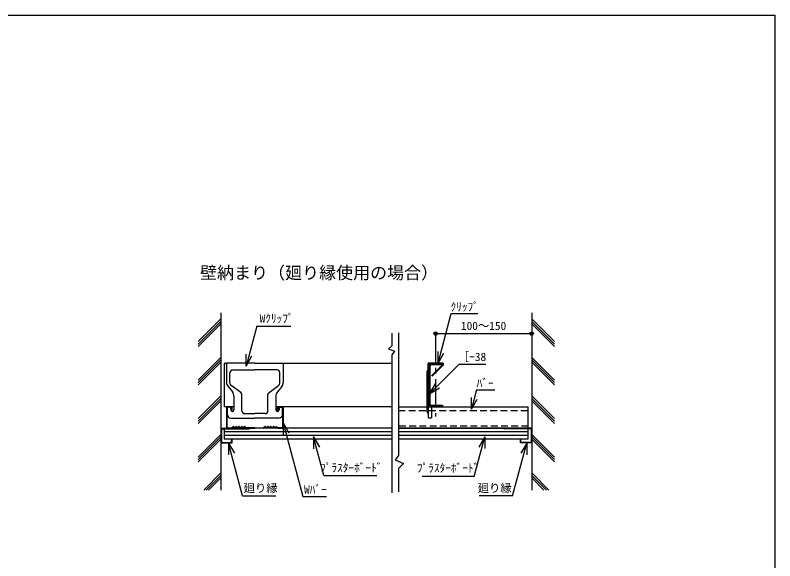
# Model space of a CAD drawing. Units: millimetres, scale not verified. Extents: x -688 to 687, y -487 to 475.
# Drawn here: x 17 to 687, y -6 to 475 of the extents above; entities that cross this region are included whole.
import ezdxf
from ezdxf.enums import TextEntityAlignment as Align

# ---------------------------------------------------------------- set-up
doc = ezdxf.new("R2010")
doc.units = ezdxf.units.MM
doc.header["$LTSCALE"] = 5
doc.header["$PDMODE"] = 32
doc.header["$PDSIZE"] = 3
for name, pattern in [('CHAIN1', [8, 5, -1, 1, -1]), ('DASHED1', [1.8, 1.2, -0.6]), ('DASHED2', [3, 2, -1])]:
    doc.linetypes.add(name, pattern=pattern)
for name, color, linetype in [('1-0_中心線', 4, 'CHAIN1'), ('1-1_中線', 7, 'Continuous'), ('1-2_太線１', 2, 'Continuous'), ('1-3_太線２', 3, 'Continuous'), ('1-4_細線', 6, 'Continuous'), ('1-5_寸法', 4, 'Continuous'), ('1-6_文字', 4, 'Continuous'), ('1-9_ハッチ', 4, 'Continuous'), ('1-A_中線', 7, 'Continuous'), ('F-3_太線２', 7, 'Continuous')]:
    doc.layers.add(name, color=color, linetype=linetype)
doc.styles.add('ＭＳ ゴシック', font='')
doc.styles.get('ＭＳ ゴシック').set_extended_font_data('MS Gothic')

msp = doc.modelspace()

# ---------------------------------------------------------------- linework, layer by layer
at = {"layer": '1-0_中心線'}
msp.add_line((388.058, 194.541), (388.058, 121.517), dxfattribs=at)
at = {"layer": '1-1_中線'}
for p, q in [((201.699, 168.151), (201.699, 130.151)), ((203.699, 168.151), (201.699, 168.151)), ((349.435, 168.151), (253.699, 168.151)), ((210.199, 130.151), (201.699, 130.151)), ((349.435, 130.151), (247.199, 130.151)), ((355.356, 130.151), (469.868, 130.151)), ((469.868, 111.151), (469.868, 130.151)), ((355.356, 111.151), (469.868, 111.151))]:
    msp.add_line(p, q, dxfattribs=at)
at = {"layer": '1-1_中線', "linetype": 'DASHED1'}
for p, q in [((355.356, 126.865), (469.868, 126.865)), ((469.868, 112.843), (355.356, 112.843))]:
    msp.add_line(p, q, dxfattribs=at)
at = {"layer": '1-2_太線１'}
for p, q in [((384.058, 168.151), (394.058, 168.151)), ((394.058, 168.151), (394.058, 166.951)), ((382.058, 166.151), (382.058, 132.151)), ((383.258, 132.151), (383.258, 166.151)), ((394.058, 166.951), (384.058, 166.951)), ((203.741, 129.152), (203.699, 112.152)), ((204.199, 112.151), (204.241, 129.151)), ((207.743, 129.642), (204.743, 129.65)), ((207.744, 130.142), (204.744, 130.15)), ((208.236, 127.141), (208.241, 129.141)), ((208.736, 127.14), (208.741, 129.14)), ((248.662, 127.14), (248.657, 129.14)), ((249.162, 127.141), (249.157, 129.141)), ((249.654, 130.142), (252.654, 130.15)), ((249.655, 129.642), (252.655, 129.65)), ((253.199, 112.151), (253.157, 129.151)), ((253.657, 129.152), (253.699, 112.152)), ((384.058, 131.351), (394.058, 131.351)), ((394.058, 130.151), (384.058, 130.151)), ((394.058, 131.351), (394.058, 130.151)), ((208.236, 127.141), (208.736, 127.14)), ((249.162, 127.141), (248.662, 127.14)), ((204.699, 111.651), (208.285, 111.651)), ((208.285, 111.151), (204.699, 111.151)), ((208.638, 111.797), (209.345, 112.504)), ((209.699, 112.151), (208.992, 111.443)), ((219.699, 112.151), (220.406, 111.443)), ((220.053, 112.504), (220.76, 111.797)), ((228.699, 111.651), (221.113, 111.651)), ((221.113, 111.151), (228.699, 111.151)), ((228.699, 111.651), (236.285, 111.651)), ((236.285, 111.151), (228.699, 111.151)), ((237.345, 112.504), (236.638, 111.797)), ((237.699, 112.151), (236.992, 111.443)), ((247.699, 112.151), (248.406, 111.443)), ((248.76, 111.797), (248.053, 112.504)), ((252.699, 111.651), (249.113, 111.651)), ((249.113, 111.151), (252.699, 111.151))]:
    msp.add_line(p, q, dxfattribs=at)
for centre, radius, start, end in [((384.058, 166.151), 2, 90, 180), ((384.058, 166.151), 2, 90, 168.56157), ((384.058, 166.151), 0.8, 90, 180), ((204.741, 129.15), 1, 89.85698, 179.85698), ((204.741, 129.15), 0.5, 89.85698, 179.85698), ((207.741, 129.142), 0.5, 359.85698, 89.85698), ((207.741, 129.142), 1, 359.85698, 89.85698), ((249.657, 129.142), 1, 90.14299, 180.14299), ((249.657, 129.142), 0.5, 90.14299, 180.14299), ((252.657, 129.15), 1, 0.14299, 90.14299), ((252.657, 129.15), 0.5, 0.14299, 90.14299), ((384.058, 132.151), 2, 180, 270), ((384.058, 132.151), 0.8, 180, 270), ((204.699, 112.15), 1, 179.85698, 272.38098), ((204.699, 112.15), 0.5, 179.85698, 272.38098), ((208.285, 112.151), 0.5, 269.99998, 314.99998), ((208.285, 112.151), 1, 270, 315), ((209.699, 112.151), 0.5, 46.39717, 135), ((210.949, 113.463), 1.812, 226.39717, 313.60281), ((210.949, 113.463), 1.312, 226.39717, 313.60281), ((212.199, 112.151), 0.5, 46.39717, 135), ((212.199, 112.151), 0.5, 36.86989, 133.60281), ((213.449, 113.463), 1.812, 226.39717, 313.60281), ((213.449, 113.463), 1.312, 226.39717, 313.60281), ((214.699, 112.151), 0.5, 46.39717, 135), ((214.699, 112.151), 0.5, 36.86989, 133.60281), ((215.949, 113.463), 1.812, 226.39717, 313.60281), ((215.949, 113.463), 1.312, 226.39717, 313.60281), ((217.199, 112.151), 0.5, 46.39717, 135), ((217.199, 112.151), 0.5, 36.86989, 133.60281), ((218.449, 113.463), 1.812, 226.39717, 313.60281), ((218.449, 113.463), 1.312, 226.39717, 313.60281), ((219.699, 112.151), 0.5, 46.39717, 143.1301), ((219.699, 112.151), 0.5, 36.86989, 133.60281), ((221.113, 112.151), 1, 225, 270), ((221.113, 112.151), 0.5, 225, 270), ((236.285, 112.151), 0.5, 270, 314.99998), ((236.285, 112.151), 1, 270, 314.99998), ((237.699, 112.151), 0.5, 46.39717, 143.1301), ((237.699, 112.151), 0.5, 36.86989, 133.60281), ((238.949, 113.463), 1.812, 226.39717, 313.60281), ((238.949, 113.463), 1.312, 226.39717, 313.60281), ((240.199, 112.151), 0.5, 46.39717, 143.1301), ((240.199, 112.151), 0.5, 45, 133.60281), ((241.449, 113.463), 1.812, 226.39717, 313.60281), ((241.449, 113.463), 1.312, 226.39717, 313.60281), ((242.699, 112.151), 0.5, 46.39717, 143.1301), ((242.699, 112.151), 0.5, 45, 133.60281), ((243.949, 113.463), 1.812, 226.39717, 313.60281), ((243.949, 113.463), 1.312, 226.39717, 313.60281), ((245.199, 112.151), 0.5, 46.39717, 143.1301), ((245.199, 112.151), 0.5, 45, 133.60281), ((246.449, 113.463), 1.812, 226.39717, 313.60281), ((246.449, 113.463), 1.312, 226.39717, 313.60281), ((247.699, 112.151), 0.5, 45, 133.60281), ((249.113, 112.151), 1, 224.99998, 270), ((249.113, 112.151), 0.5, 225, 270), ((252.699, 112.15), 1, 267.61899, 0.14297), ((252.699, 112.15), 0.5, 267.61899, 0.14297)]:
    msp.add_arc(centre, radius, start, end, dxfattribs=at)
at = {"layer": '1-3_太線２'}
for p, q in [((198.699, 212.986), (198.699, 56.687)), ((472.868, 212.986), (472.868, 56.687)), ((201.699, 110.651), (201.699, 101.651)), ((349.435, 111.151), (223.699, 111.151)), ((447.868, 111.151), (355.356, 111.151)), ((469.868, 101.651), (469.868, 110.651)), ((349.435, 101.651), (201.699, 101.651)), ((469.868, 101.651), (355.356, 101.651))]:
    msp.add_line(p, q, dxfattribs=at)
at = {"layer": '1-4_細線'}
for p, q in [((198.699, 111.151), (223.699, 111.151)), ((199.199, 110.651), (223.699, 110.651)), ((223.699, 111.151), (223.699, 110.651)), ((472.868, 111.151), (447.868, 111.151)), ((447.868, 111.151), (447.868, 110.651)), ((472.368, 110.651), (447.868, 110.651)), ((208.199, 101.151), (208.699, 101.151)), ((462.868, 101.151), (463.368, 101.151))]:
    msp.add_line(p, q, dxfattribs=at)
for points in [[(198.699, 111.151), (198.699, 98.151), (208.699, 98.151), (208.699, 101.151)], [(199.199, 110.651), (199.199, 98.651), (208.199, 98.651), (208.199, 101.151)], [(472.868, 111.151), (472.868, 98.151), (462.868, 98.151), (462.868, 101.151)], [(472.368, 110.651), (472.368, 98.651), (463.368, 98.651), (463.368, 101.151)]]:
    msp.add_lwpolyline(points, dxfattribs=at)
at = {"layer": '1-5_寸法'}
for p, q in [((349.435, 195.005), (349.435, 183.934)), ((355.356, 195.206), (355.356, 87.186)), ((388.058, 194.541), (472.868, 194.541)), ((349.435, 176.084), (349.435, 54.109)), ((355.356, 75.578), (355.356, 55.115))]:
    msp.add_line(p, q, dxfattribs=at)
for points in [[(349.435, 183.934), (346.634, 181.116), (351.733, 178.969), (349.435, 175.883)], [(355.356, 87.186), (352.337, 83.361), (359.717, 80.141), (355.356, 75.578)]]:
    msp.add_lwpolyline(points, dxfattribs=at)
at = {"layer": '1-5_寸法', "color": 3}
for p in [(388.058, 194.541), (472.868, 194.541)]:
    msp.add_point(p, dxfattribs=at)
at = {"layer": '1-6_文字'}
for p, q in [((230.274, 201.004), (260.534, 201.004)), ((220.882, 165.952), (226.066, 174.932)), ((390.232, 168.452), (390.232, 178.821)), ((390.232, 168.452), (395.416, 177.432)), ((408.82, 167.605), (432.409, 167.605)), ((383.025, 141.811), (391.514, 146.712)), ((424.241, 144.923), (440.329, 144.923)), ((419.678, 127.892), (424.862, 136.872)), ((253.551, 116.036), (253.551, 105.667)), ((253.551, 116.036), (258.736, 107.056)), ((280.421, 103.498), (285.605, 94.518)), ((422.177, 68.63), (431.537, 103.565)), ((431.537, 103.565), (426.353, 94.585)), ((431.537, 103.565), (431.537, 93.195)), ((205.368, 98.131), (210.553, 89.151)), ((205.368, 98.131), (205.368, 87.762)), ((217.858, 51.518), (205.368, 98.131)), ((456.057, 51.518), (468.547, 98.131)), ((468.547, 98.131), (463.363, 89.151)), ((468.547, 98.131), (468.547, 87.762)), ((289.506, 69.589), (336.196, 69.589)), ((422.177, 68.63), (376.148, 68.63)), ((217.858, 51.518), (247.248, 51.518)), ((456.057, 51.518), (426.668, 51.518))]:
    msp.add_line(p, q, dxfattribs=at)
for points in [[(390.232, 168.452), (401.975, 212.279), (425.498, 212.279)], [(230.274, 201.004), (220.882, 165.952), (220.882, 176.321)], [(408.82, 167.605), (383.025, 141.811), (387.926, 150.3)], [(424.241, 144.923), (419.678, 127.892), (419.678, 138.261)], [(253.551, 116.036), (270.972, 51.019), (291.951, 51.019)], [(289.506, 69.589), (280.421, 103.498), (280.421, 93.128)]]:
    msp.add_lwpolyline(points, dxfattribs=at)
at = {"layer": '1-9_ハッチ'}
for p, q in [((178.699, 187.515), (198.699, 207.515)), ((178.699, 185.394), (198.699, 205.394)), ((178.699, 183.273), (198.699, 203.273)), ((492.868, 187.515), (472.868, 207.515)), ((492.868, 185.394), (472.868, 205.394)), ((492.868, 183.273), (472.868, 203.273)), ((178.699, 153.574), (198.699, 173.574)), ((178.699, 151.453), (198.699, 171.453)), ((178.699, 149.332), (198.699, 169.332)), ((492.868, 153.574), (472.868, 173.574)), ((492.868, 151.453), (472.868, 171.453)), ((492.868, 149.332), (472.868, 169.332)), ((178.699, 119.633), (198.699, 139.633)), ((178.699, 117.512), (198.699, 137.512)), ((178.699, 115.39), (198.699, 135.39)), ((492.868, 119.633), (472.868, 139.633)), ((492.868, 117.512), (472.868, 137.512)), ((492.868, 115.39), (472.868, 135.39)), ((349.435, 107.984), (201.699, 107.984)), ((469.868, 107.984), (355.356, 107.984)), ((178.699, 85.692), (198.699, 105.692)), ((178.699, 83.571), (198.699, 103.571)), ((178.699, 81.449), (198.699, 101.449)), ((349.435, 104.817), (201.699, 104.817)), ((469.868, 104.817), (355.356, 104.817)), ((492.868, 85.692), (472.868, 105.692)), ((492.868, 83.571), (472.868, 103.571)), ((492.868, 81.449), (472.868, 101.449)), ((183.635, 56.687), (198.699, 71.751)), ((185.756, 56.687), (198.699, 69.629)), ((187.878, 56.687), (198.699, 67.508)), ((487.932, 56.687), (472.868, 71.751)), ((485.811, 56.687), (472.868, 69.629)), ((483.69, 56.687), (472.868, 67.508))]:
    msp.add_line(p, q, dxfattribs=at)
at = {"layer": '1-A_中線'}
for p, q in [((228.699, 168.55), (203.699, 168.55)), ((203.699, 168.55), (203.699, 151.68)), ((228.699, 168.55), (253.699, 168.55)), ((253.699, 168.55), (253.699, 151.68)), ((381.458, 130.151), (381.458, 168.151)), ((382.058, 168.751), (394.058, 168.751)), ((382.058, 130.151), (382.058, 168.151)), ((382.058, 168.151), (394.058, 168.151)), ((394.058, 168.151), (394.058, 166.932)), ((394.658, 168.151), (394.658, 166.683)), ((209.199, 162.55), (228.699, 162.55)), ((248.199, 162.55), (228.699, 162.55)), ((394.058, 166.932), (384.716, 157.59)), ((394.658, 166.683), (385.14, 157.165)), ((206.699, 150.836), (206.699, 160.05)), ((250.699, 150.836), (250.699, 160.05)), ((380.458, 160.751), (380.458, 130.151)), ((385.14, 157.165), (384.716, 157.59)), ((205.042, 147.896), (208.856, 143.203)), ((216.152, 142.797), (207.746, 148.802)), ((241.246, 142.797), (249.652, 148.802)), ((252.356, 147.896), (248.542, 143.203)), ((217.199, 126.55), (217.199, 140.763)), ((240.199, 126.55), (240.199, 140.763)), ((210.199, 139.419), (210.199, 127.45)), ((247.199, 139.419), (247.199, 127.45)), ((204.499, 123.05), (204.499, 129.65)), ((206.399, 129.65), (204.499, 129.65)), ((207.399, 128.65), (207.399, 127.45)), ((249.999, 128.65), (249.999, 127.45)), ((250.999, 129.65), (252.899, 129.65)), ((252.899, 123.05), (252.899, 129.65)), ((219.699, 124.05), (228.699, 124.05)), ((237.699, 124.05), (228.699, 124.05)), ((207.499, 120.05), (228.699, 120.05)), ((249.899, 120.05), (228.699, 120.05))]:
    msp.add_line(p, q, dxfattribs=at)
at = {"layer": '1-A_中線', "linetype": 'DASHED2'}
for p, q in [((380.458, 130.151), (380.458, 126.251)), ((381.458, 130.151), (381.458, 121.251)), ((383.458, 129.851), (381.458, 129.851)), ((382.058, 130.151), (382.058, 129.851)), ((384.458, 128.851), (384.458, 120.251)), ((382.458, 120.251), (384.458, 120.251))]:
    msp.add_line(p, q, dxfattribs=at)
at = {"layer": '1-A_中線'}
for centre, radius, start, end in [((382.058, 168.151), 0.6, 90, 180), ((394.058, 168.151), 0.6, 0, 90), ((209.199, 160.05), 2.5, 90, 180), ((248.199, 160.05), 2.5, 0, 90), ((382.958, 160.751), 2.5, 126.86989, 180), ((209.699, 151.68), 6, 180, 219.09386), ((209.199, 150.836), 2.5, 180, 234.46231), ((248.199, 150.836), 2.5, 305.53767, 0), ((247.699, 151.68), 6, 320.90613, 0), ((204.199, 139.419), 6, 0, 39.09386), ((214.699, 140.763), 2.5, 0, 54.46231), ((242.699, 140.763), 2.5, 125.53767, 180), ((253.199, 139.419), 6, 140.90613, 180), ((206.399, 128.65), 1, 0, 90), ((208.799, 127.45), 1.4, 180, 0), ((248.599, 127.45), 1.4, 180, 0), ((250.999, 128.65), 1, 90, 180), ((207.499, 123.05), 3, 180, 270), ((219.699, 126.55), 2.5, 180, 270), ((237.699, 126.55), 2.5, 270, 0), ((249.899, 123.05), 3, 270, 0)]:
    msp.add_arc(centre, radius, start, end, dxfattribs=at)
at = {"layer": '1-A_中線', "linetype": 'DASHED2'}
for centre, radius, start, end in [((383.458, 128.851), 1, 0, 90), ((382.958, 126.251), 2.5, 180, 233.1301), ((382.458, 121.251), 1, 180, 270)]:
    msp.add_arc(centre, radius, start, end, dxfattribs=at)
at = {"layer": 'F-3_太線２', "color": 3}
for p, q in [((-687.667, 475.25), (687.333, 475.25)), ((687.333, 475.25), (687.333, -474.75))]:
    msp.add_line(p, q, dxfattribs=at)

# ---------------------------------------------------------------- texts
at = {"layer": '1-5_寸法', "style": 'ＭＳ ゴシック'}
msp.add_text('100～150', height=7.331, dxfattribs=at).set_placement((410.463, 195.541), align=Align.BOTTOM_LEFT)
at = {"layer": '1-6_文字', "style": 'ＭＳ ゴシック'}
for s, height, p in [('壁納まり（廻り縁使用の場合）', 11, (180.29, 239.412)), ('ｸﾘｯﾌﾟ', 7.331, (401.259, 212.3)), ('Wｸﾘｯﾌﾟ', 7.331, (232.885, 202.065)), ('［ｰ38', 7.331, (407.735, 168.218)), ('ﾊﾞｰ', 7.331, (424.286, 144.981)), ('ﾌﾟﾗｽﾀｰﾎﾞｰﾄﾞ', 7.331, (286.219, 70.407)), ('ﾌﾟﾗｽﾀｰﾎﾞｰﾄﾞ', 7.331, (371.598, 70.187)), ('廻り縁', 7.331, (218.686, 52.523)), ('Wﾊﾞｰ', 7.331, (272.069, 51.177)), ('廻り縁', 7.331, (425.23, 52.523))]:
    msp.add_text(s, height=height, dxfattribs=at).set_placement(p, align=Align.BOTTOM_LEFT)

doc.saveas('drawing.dxf')
